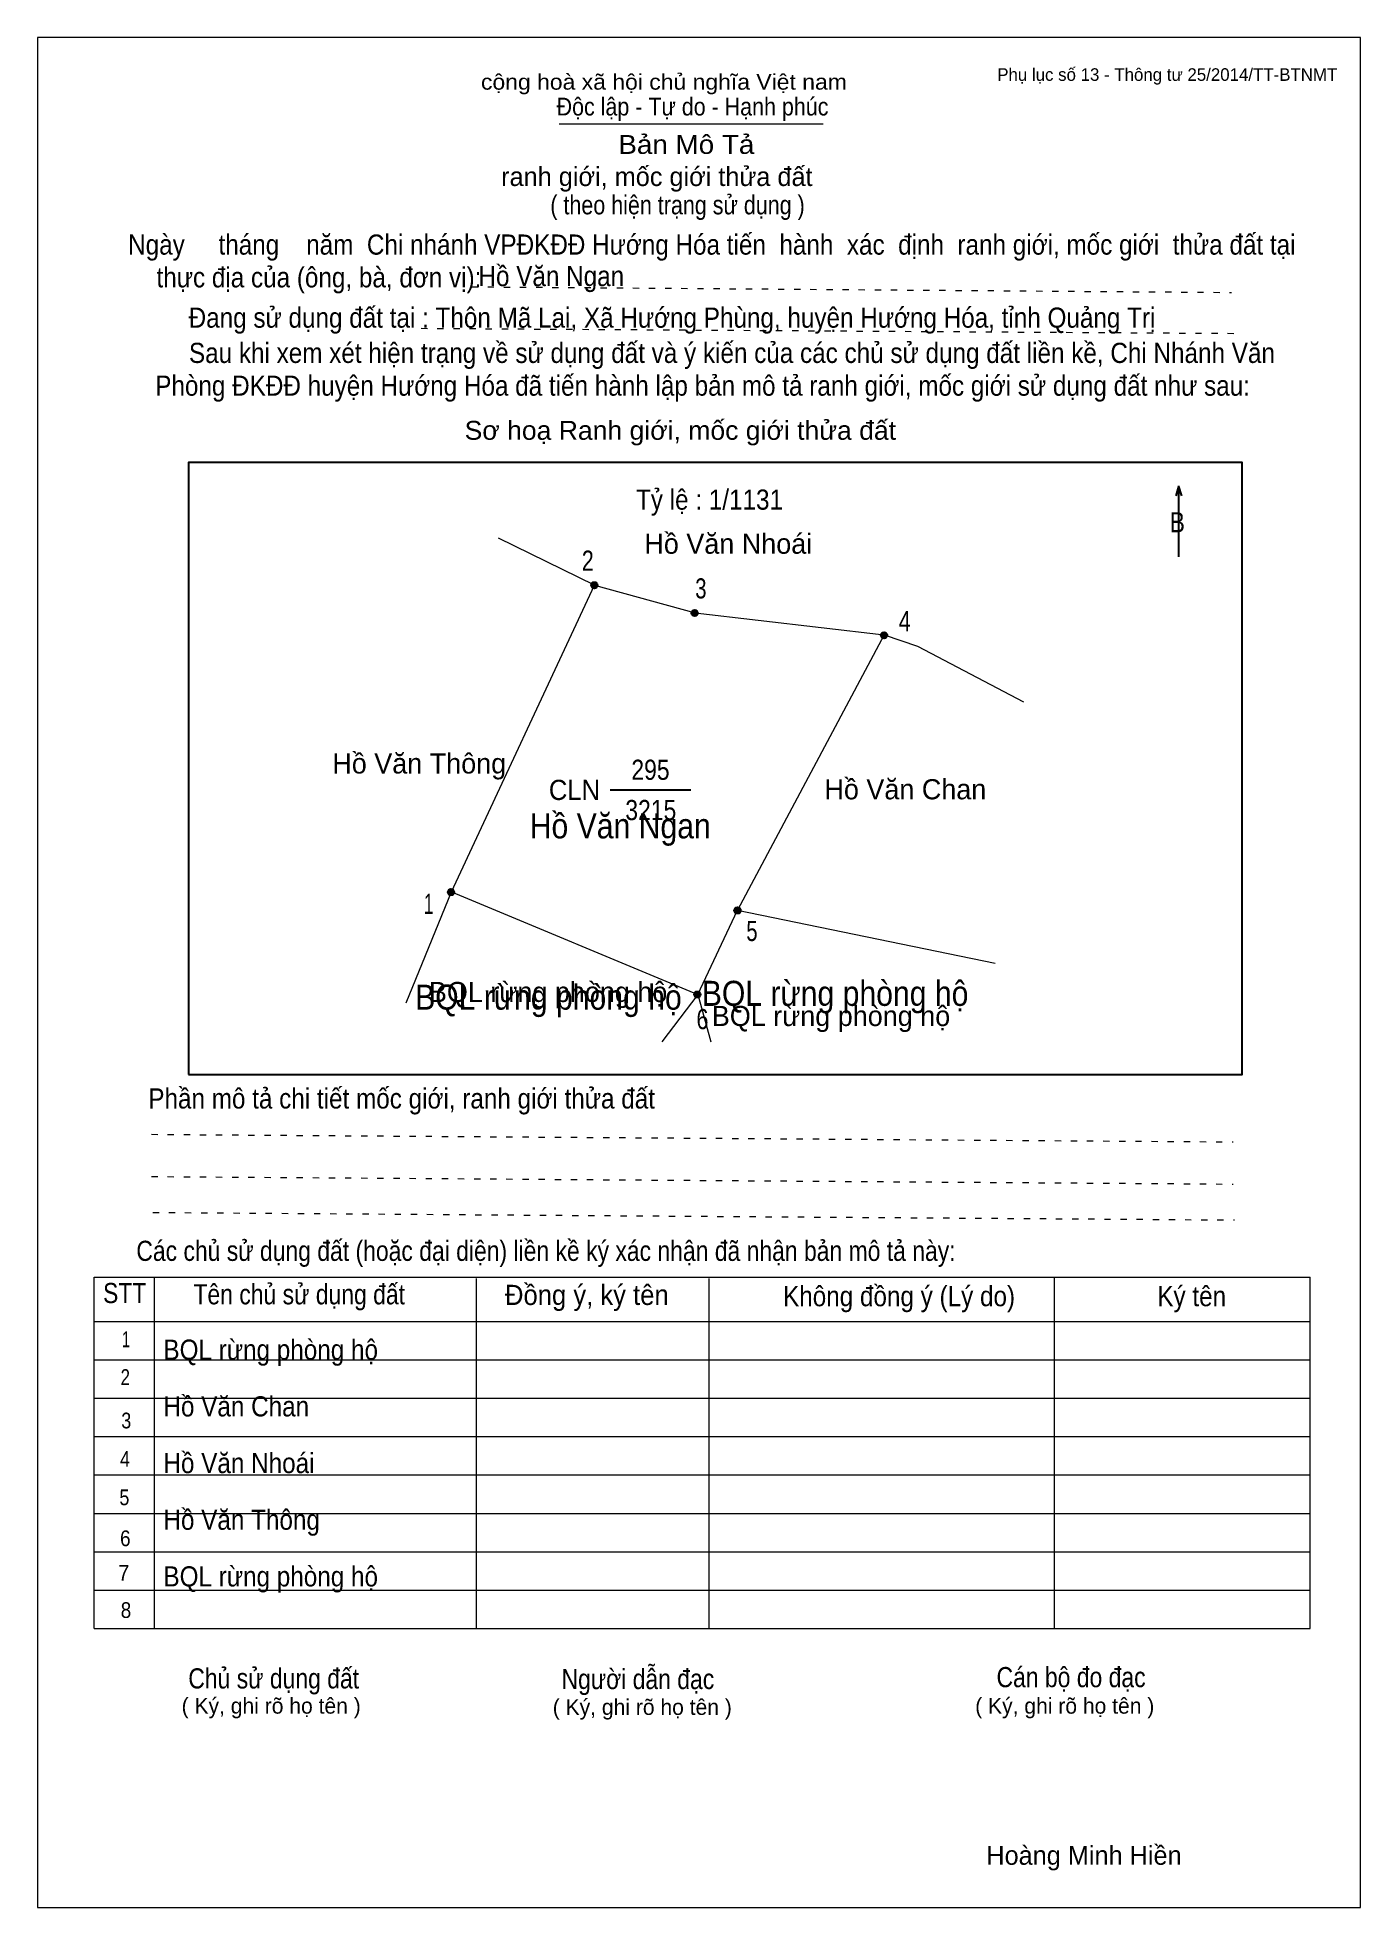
# Model space of a CAD drawing. Header units: centimetres. Extents: x 0 to 21, y 0 to 29.7.
import ezdxf
from ezdxf.enums import TextEntityAlignment as Align

# ---------------------------------------------------------------- set-up
doc = ezdxf.new("R2010")
doc.units = ezdxf.units.CM
doc.header["$LTSCALE"] = 0.13
doc.linetypes.add('DOTTED', pattern=[1.5, 0.3, -1.2])
for name, color, linetype, lineweight in [('1', 7, 'Continuous', 13), ('32', 7, 'Continuous', 25), ('33', 7, 'Continuous', 25), ('6', 7, 'Continuous', 13), ('62', 7, 'Continuous', 13)]:
    doc.layers.add(name, color=color, linetype=linetype, lineweight=lineweight)
for name, color, linetype in [('2', 7, 'Continuous'), ('34', 7, 'Continuous'), ('51', 7, 'Continuous'), ('63', 7, 'Continuous')]:
    doc.layers.add(name, color=color, linetype=linetype)

msp = doc.modelspace()

# ---------------------------------------------------------------- hatches: boundary and pattern name
at = {"layer": '32'}
for points in [[(8.8902, 21.0004, 1), (8.7902, 21.0004, 1)], [(10.4814, 20.5584, 1), (10.3814, 20.5584, 1)], [(13.487, 20.2048, 1), (13.387, 20.2048, 1)], [(6.6139, 16.1261, 1), (6.5139, 16.1261, 1)], [(11.1603, 15.8353, 1), (11.0603, 15.8353, 1)], [(10.5229, 14.5004, 1), (10.4229, 14.5004, 1)]]:
    msp.add_hatch(color=256, dxfattribs=at).paths.add_polyline_path(points)

# ---------------------------------------------------------------- linework, layer by layer
at = {"layer": '1'}
msp.add_lwpolyline([(21, 0), (21, 29.7), (0, 29.7), (0, 0)], close=True, dxfattribs=at)
at = {"layer": '32'}
for centre in [(8.8402, 21.0004), (10.4314, 20.5584), (13.437, 20.2048), (6.5639, 16.1261), (11.1103, 15.8353), (10.4729, 14.5004)]:
    msp.add_circle(centre, 0.05, dxfattribs=at)
at = {"layer": '33'}
msp.add_line((9.09, 17.75), (10.37, 17.75), dxfattribs=at)
at = {"layer": '6'}
for p, q in [((13.44, 20.21), (11.11, 15.84)), ((10.48, 14.5), (9.91, 13.75)), ((10.48, 14.5), (10.69, 13.75))]:
    msp.add_line(p, q, dxfattribs=at)
for points in [[(6.57, 16.13), (8.84, 21), (7.32, 21.75)], [(8.84, 21), (10.44, 20.56), (13.44, 20.21)], [(13.44, 20.21), (13.97, 20.03), (15.65, 19.15)], [(5.85, 14.37), (6.57, 16.13), (10.48, 14.5), (11.11, 15.84), (15.2, 15)]]:
    msp.add_lwpolyline(points, dxfattribs=at)
at = {"layer": '62'}
for p, q in [((8.28, 28.33), (12.47, 28.33)), ((0.9, 10.01), (20.2, 10.01)), ((0.9, 4.43), (0.9, 10.01)), ((1.86, 4.43), (1.86, 10.01)), ((6.97, 4.43), (6.97, 9.99)), ((10.66, 4.43), (10.66, 9.99)), ((16.14, 4.43), (16.14, 10.01)), ((20.2, 4.43), (20.2, 10.01)), ((0.9, 9.31), (20.2, 9.31)), ((0.9, 8.7), (20.2, 8.7)), ((0.9, 8.09), (20.2, 8.09)), ((0.9, 7.48), (20.2, 7.48)), ((0.9, 6.87), (20.2, 6.87)), ((0.9, 6.26), (20.2, 6.26)), ((0.9, 5.65), (20.2, 5.65)), ((0.9, 5.04), (20.2, 5.04)), ((0.9, 4.43), (20.2, 4.43))]:
    msp.add_line(p, q, dxfattribs=at)
at = {"layer": '62', "linetype": 'DOTTED'}
for p, q in [((6.89, 25.74), (18.95, 25.65)), ((6.09, 25.08), (19.04, 25)), ((1.81, 12.28), (18.98, 12.16)), ((1.81, 11.61), (18.98, 11.49)), ((1.83, 11.04), (19, 10.92))]:
    msp.add_line(p, q, dxfattribs=at)
at = {"layer": '62', "lineweight": 25}
for p, q in [((18.11, 22.58), (18.11, 21.45)), ((18.11, 22.57), (18.07, 22.42)), ((18.11, 22.57), (18.16, 22.42))]:
    msp.add_line(p, q, dxfattribs=at)
msp.add_lwpolyline([(2.4, 13.23), (19.12, 13.23), (19.12, 22.95), (2.4, 22.95)], close=True, dxfattribs=at)

# ---------------------------------------------------------------- texts
at = {"layer": '2', "width": 0.9}
for s, p in [('Hồ Văn Ngan', (9.25, 16.98)), ('BQL rừng phòng hộ', (8.11, 14.26)), ('BQL rừng phòng hộ', (12.66, 14.32))]:
    msp.add_text(s, height=0.3977, dxfattribs=at).set_placement(p, align=Align.CENTER)
at = {"layer": '32'}
for s, width, p in [('2', 0.8, (8.735, 21.23)), ('3', 0.75, (10.53, 20.79)), ('4', 0.8, (13.765, 20.27)), ('1', 0.65, (6.21, 15.78)), ('5', 0.75, (11.34, 15.35)), ('6', 0.8, (10.555, 13.95))]:
    msp.add_text(s, height=0.32, dxfattribs=dict(at, width=width)).set_placement(p, align=Align.CENTER)
at = {"layer": '33'}
for s, p in [('Hồ Văn Nhoái', (10.965, 21.5)), ('Hồ Văn Thông', (6.06, 18.01)), ('Hồ Văn Chan', (13.775, 17.6)), ('BQL rừng phòng hộ', (8.105, 14.38)), ('BQL rừng phòng hộ', (12.595, 14))]:
    msp.add_text(s, height=0.32, dxfattribs=at).set_placement(p, align=Align.CENTER)
at = {"layer": '33', "width": 0.85}
for s, p in [('295', (9.73, 17.91)), ('3215', (9.735, 17.27))]:
    msp.add_text(s, height=0.32, dxfattribs=at).set_placement(p, align=Align.CENTER)
at = {"layer": '33', "width": 0.95}
msp.add_text('CLN', height=0.32, dxfattribs=at).set_placement((8.93, 17.59), align=Align.RIGHT)
at = {"layer": '34', "width": 0.9}
for s, p in [('Hồ Văn Ngan', (7, 25.75)), ('BQL rừng phòng hộ', (2, 8.7)), ('Hồ Văn Chan', (2, 7.8)), ('Hồ Văn Nhoái', (2, 6.9)), ('Hồ Văn Thông', (2, 6)), ('BQL rừng phòng hộ', (2, 5.1))]:
    msp.add_text(s, height=0.32, dxfattribs=at).set_placement(p)
at = {"layer": '51', "width": 0.9}
msp.add_text('Tỷ lệ : 1/1131', height=0.32, dxfattribs=at).set_placement((9.5, 22.2))
at = {"layer": '62'}
for s, height, width, p in [('cộng hoà xã hội chủ nghĩa Việt nam', 0.2474, 1.1, (7.04, 28.87)), ('Độc lập - Tự do - Hạnh phúc', 0.2828, 0.9, (8.24, 28.46)), ('Bản Mô Tả', 0.3, 1.1, (9.22, 27.85)), ('( theo hiện trạng sử dụng )', 0.3, 0.85, (8.14, 26.89)), ('Ngày     tháng    năm  Chi nhánh VPĐKĐĐ Hướng Hóa tiến  hành  xác  định  ranh giới, mốc giới  thửa đất tại ', 0.32, 0.9, (1.44, 26.25)), ('thực địa của (ông, bà, đơn vị): ', 0.32, 0.9, (1.89, 25.73)), ('Đang sử dụng đất tại : Thôn Mã Lai, Xã Hướng Phùng, huyện Hướng Hóa, tỉnh Quảng Trị', 0.32, 0.9, (2.4, 25.09)), ('     Sau khi xem xét hiện trạng về sử dụng đất và ý kiến của các chủ sử dụng đất liền kề, Chi Nhánh Văn ', 0.32, 0.9, (1.87, 24.53)), ('Phòng ĐKĐĐ huyện Hướng Hóa đã tiến hành lập bản mô tả ranh giới, mốc giới sử dụng đất như sau:', 0.32, 0.9, (1.87, 24.01)), ('Sơ hoạ Ranh giới, mốc giới thửa đất', 0.3, 1.05, (6.78, 23.31)), ('B', 0.32, 0.85, (17.97, 21.84)), ('Phần mô tả chi tiết mốc giới, ranh giới thửa đất ', 0.32, 0.9, (1.76, 12.69)), ('Các chủ sử dụng đất (hoặc đại diện) liền kề ký xác nhận đã nhận bản mô tả này:', 0.32, 0.85, (1.57, 10.27))]:
    msp.add_text(s, height=height, dxfattribs=dict(at, width=width)).set_placement(p)
msp.add_text('ranh giới, mốc giới thửa đất', height=0.3, dxfattribs=at).set_placement((7.36, 27.34))
for s, height, width, p in [('STT', 0.32, 0.85, (1.385, 9.6)), ('Tên chủ sử dụng đất', 0.32, 0.85, (4.155, 9.58)), ('Đồng ý, ký tên', 0.32, 0.95, (8.72, 9.57)), ('Không đồng ý (Lý do)', 0.32, 0.9, (13.675, 9.55)), ('Ký tên', 0.32, 0.9, (18.32, 9.55)), ('1', 0.25, 0.7, (1.405, 8.9)), ('2', 0.25, 0.8, (1.395, 8.3)), ('3', 0.25, 0.85, (1.41, 7.61)), ('4', 0.25, 0.85, (1.39, 7)), ('5', 0.25, 0.85, (1.38, 6.39)), ('6', 0.25, 0.9, (1.395, 5.74)), ('7', 0.25, 0.95, (1.37, 5.19)), ('8', 0.25, 0.9, (1.405, 4.6)), ('Người dẫn đạc', 0.32, 0.85, (9.53, 3.47)), ('Chủ sử dụng đất', 0.32, 0.85, (3.75, 3.48)), ('Cán bộ đo đạc', 0.32, 0.85, (16.405, 3.5))]:
    msp.add_text(s, height=height, dxfattribs=dict(at, width=width)).set_placement(p, align=Align.CENTER)
for p in [(3.71, 3.08), (9.6, 3.06), (16.305, 3.08)]:
    msp.add_text('( Ký, ghi rõ họ tên )', height=0.25, dxfattribs=at).set_placement(p, align=Align.CENTER)
at = {"layer": '63'}
msp.add_text('Phụ lục số 13 - Thông tư 25/2014/TT-BTNMT', height=0.2, dxfattribs=at).set_placement((20.63, 29.01), align=Align.RIGHT)
msp.add_text('Hoàng Minh Hiền', height=0.3, dxfattribs=at).set_placement((16.61, 0.68), align=Align.CENTER)

doc.saveas('drawing.dxf')
